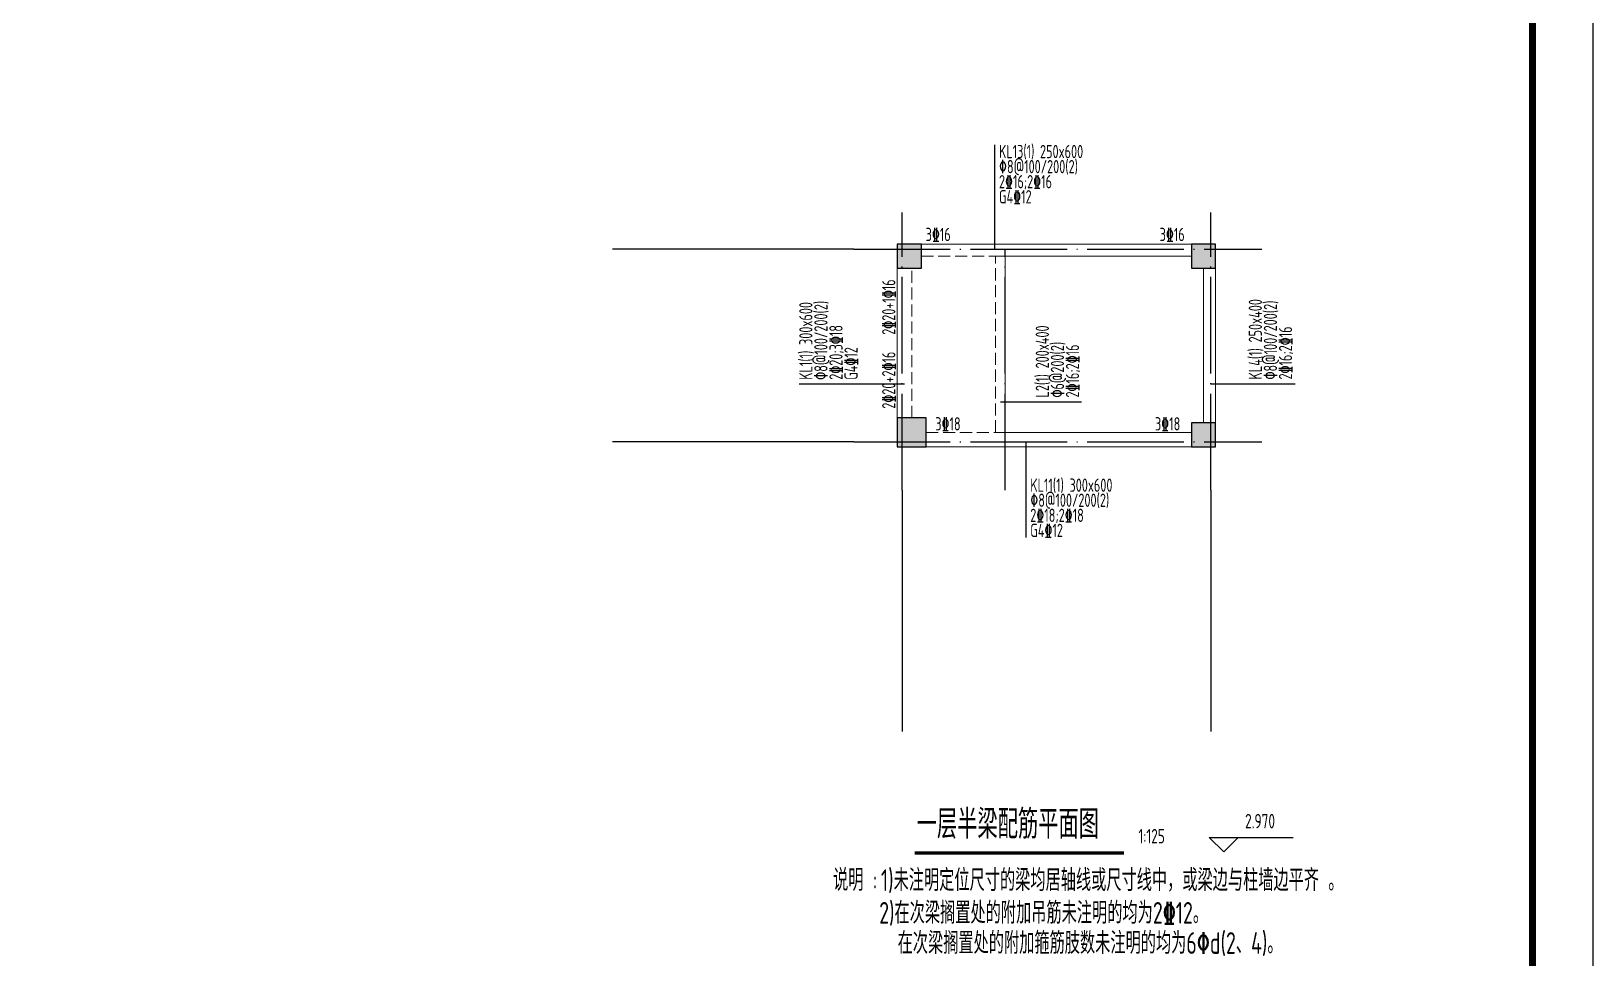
# Model space of a CAD drawing. Extents: x -2331248 to -1198620, y -977263 to -545844.
# Drawn here: x -1748906 to -1716534, y -836536 to -817331 of the extents above; entities that cross this region are included whole.
import ezdxf
from ezdxf.enums import TextEntityAlignment as Align

# ---------------------------------------------------------------- set-up
doc = ezdxf.new("R2010")
doc.units = 0
doc.header["$LTSCALE"] = 1000
doc.header["$MEASUREMENT"] = 0
for name, pattern in [('CONTINOUS', [0]), ('DASH', [0.35, 0.25, -0.1]), ('DOTE', [2.42, 2, -0.2, 0.02, -0.2]), ('线型3', [500, 300, -200])]:
    doc.linetypes.add(name, pattern=pattern)
for name, color, linetype in [('AXIS', 253, 'CONTINOUS'), ('DOTE', 1, 'DOTE'), ('PUB_TITLE', 4, 'CONTINUOUS'), ('S_BEAMDIMMASS', 2, 'CONTINUOUS'), ('TEXT', 7, 'CONTINUOUS'), ('THIN', 7, 'CONTINUOUS'), ('中文', 7, 'CONTINUOUS'), ('图名下划线', 7, 'CONTINUOUS'), ('柱涂实', 54, 'CONTINUOUS')]:
    doc.layers.add(name, color=color, linetype=linetype)
for name, color, linetype, lineweight in [('S_Beam', 4, 'CONTINUOUS', 18), ('S_BeamDash', 134, '线型3', 18), ('S_BeamDimLocal', 7, 'CONTINUOUS', 25), ('S_BeamDimLocalVer', 7, 'CONTINUOUS', 25), ('S_BeamDimMassVer', 2, 'CONTINUOUS', 25), ('S_Cl', 2, 'CONTINUOUS', 9)]:
    doc.layers.add(name, color=color, linetype=linetype, lineweight=lineweight)
doc.styles.add('TSSD_NORM', font='Tssdeng.shx', dxfattribs={"width": 0.7, "bigfont": 'hztxt.shx'})
doc.styles.add('TSSD_REIN', font='Tssdeng.shx', dxfattribs={"width": 0.7, "bigfont": 'hztxt.shx'})

msp = doc.modelspace()

# ---------------------------------------------------------------- hatches: boundary and pattern name
at = {"layer": '柱涂实'}
for points in [[(-1730453, -822245.1), (-1730453, -821745.1), (-1730953, -821745.1), (-1730953, -822245.1)], [(-1724353, -822245.1), (-1724353, -821745.1), (-1724853, -821745.1), (-1724853, -822245.1)], [(-1730353, -825945.1), (-1730353, -825345.1), (-1730953, -825345.1), (-1730953, -825945.1)], [(-1724353, -825945.1), (-1724353, -825445.1), (-1724853, -825445.1), (-1724853, -825945.1)]]:
    msp.add_hatch(color=256, dxfattribs=at).paths.add_polyline_path(points)

# ---------------------------------------------------------------- linework, layer by layer
at = {"layer": 'AXIS'}
for p, q in [((-1731853, -821845.1), (-1736853, -821845.1)), ((-1731853, -825845.1), (-1736853, -825845.1)), ((-1730853, -826845.1), (-1730853, -831845.1)), ((-1724453, -826845.1), (-1724453, -831845.1))]:
    msp.add_line(p, q, dxfattribs=at)
at = {"layer": 'DOTE'}
for p, q in [((-1730853, -826845.1), (-1730853, -821089.9)), ((-1724453, -826845.1), (-1724453, -821089.9)), ((-1731853, -821845.1), (-1723395, -821845.1)), ((-1728713, -826845.1), (-1728713, -821845.1)), ((-1731853, -825845.1), (-1723395, -825845.1))]:
    msp.add_line(p, q, dxfattribs=at)
at = {"layer": 'PUB_TITLE'}
msp.add_lwpolyline([(-1821659.5, -855128), (-1821659.5, -780878), (-1716534.5, -780878), (-1716534.5, -855128)], close=True, dxfattribs=at)
at = {"layer": 'PUB_TITLE', "const_width": 150}
msp.add_lwpolyline([(-1818534.5, -782128), (-1717784.5, -782128), (-1717784.5, -853878), (-1818534.5, -853878)], close=True, dxfattribs=at)
at = {"layer": 'S_Beam', "ltscale": 1}
for p, q in [((-1730453, -821745.1), (-1728813, -821745.1)), ((-1728913, -821745.1), (-1724853, -821745.1)), ((-1728913, -821995.1), (-1724853, -821995.1)), ((-1728713, -825645.1), (-1728713, -821995.1)), ((-1724353, -825445.1), (-1724353, -822095.1)), ((-1730953, -825345.1), (-1730953, -822245.1)), ((-1724603, -825445.1), (-1724603, -822245.1)), ((-1728813, -825645.1), (-1724853, -825645.1)), ((-1730353, -825945.1), (-1728813, -825945.1)), ((-1728813, -825945.1), (-1724853, -825945.1))]:
    msp.add_line(p, q, dxfattribs=at)
at = {"layer": 'S_BeamDash', "linetype": 'DASH', "ltscale": 1}
for p, q in [((-1730453, -821995.1), (-1728813, -821995.1)), ((-1728913, -825645.1), (-1728913, -821995.1)), ((-1730653, -825345.1), (-1730653, -822245.1)), ((-1730353, -825645.1), (-1728813, -825645.1))]:
    msp.add_line(p, q, dxfattribs=at)
at = {"layer": 'S_BEAMDIMMASS'}
for p, q in [((-1728933, -821845.1), (-1728933, -819688.8)), ((-1728284.6, -825845.1), (-1728284.6, -827823.2))]:
    msp.add_line(p, q, dxfattribs=at)
at = {"layer": 'S_BeamDimMassVer'}
for p, q in [((-1730803, -824645.1), (-1732984.2, -824645.1)), ((-1724453, -824639.5), (-1722702.4, -824639.5)), ((-1728813, -825013.3), (-1727134.1, -825013.3))]:
    msp.add_line(p, q, dxfattribs=at)
at = {"layer": 'S_Cl', "ltscale": 1}
for points in [[(-1730453, -822245.1), (-1730453, -821745.1), (-1730953, -821745.1), (-1730953, -822245.1)], [(-1724353, -822245.1), (-1724353, -821745.1), (-1724853, -821745.1), (-1724853, -822245.1)], [(-1730353, -825945.1), (-1730353, -825345.1), (-1730953, -825345.1), (-1730953, -825945.1)], [(-1724353, -825945.1), (-1724353, -825445.1), (-1724853, -825445.1), (-1724853, -825945.1)]]:
    msp.add_lwpolyline(points, close=True, dxfattribs=at)
at = {"layer": 'THIN'}
for p, q in [((-1724185.1, -834343.3, -508.4), (-1724485.1, -834043.3, -508.4)), ((-1724485.1, -834043.3, -508.4), (-1722743.1, -834043.3, -508.4)), ((-1723885.1, -834043.3, -508.4), (-1724185.1, -834343.3, -508.4))]:
    msp.add_line(p, q, dxfattribs=at)
at = {"layer": '图名下划线', "const_width": 70, "elevation": -508.4}
msp.add_lwpolyline([(-1730594.1, -834361.9), (-1726253.3, -834361.9)], dxfattribs=at)
at = {"layer": '柱涂实', "linetype": 'Continuous'}
for points in [[(-1730453, -822245.1), (-1730453, -821745.1), (-1730953, -821745.1), (-1730953, -822245.1)], [(-1724353, -822245.1), (-1724353, -821745.1), (-1724853, -821745.1), (-1724853, -822245.1)], [(-1730353, -825945.1), (-1730353, -825345.1), (-1730953, -825345.1), (-1730953, -825945.1)], [(-1724353, -825945.1), (-1724353, -825445.1), (-1724853, -825445.1), (-1724853, -825945.1)]]:
    msp.add_lwpolyline(points, close=True, dxfattribs=at)

# ---------------------------------------------------------------- texts
at = {"layer": 'S_BeamDimLocal', "style": 'TSSD_REIN', "width": 0.7}
for s, p in [('3%%13216', (-1730363.6, -821681.3)), ('3%%13216', (-1725512.6, -821681.3)), ('3%%13218', (-1730163.6, -825606.3)), ('3%%13218', (-1725609.6, -825606.3))]:
    msp.add_text(s, height=275, dxfattribs=at).set_placement(p)
at = {"layer": 'S_BeamDimLocalVer', "style": 'TSSD_REIN', "width": 0.7}
for s, p in [('2%%13220+1%%13216', (-1730991.8, -823623.4)), ('2%%13220+2%%13216', (-1730991.8, -825155.7))]:
    msp.add_text(s, height=275, rotation=90, dxfattribs=at).set_placement(p)
at = {"layer": 'S_BEAMDIMMASS', "style": 'TSSD_REIN', "width": 0.7}
for s, p in [('KL13(1) 250x600', (-1728843.6, -819962.6)), ('%%1308@100/200(2)', (-1728843.6, -820275.1)), ('2%%13216;2%%13216', (-1728843.6, -820587.6)), ('G4%%13212', (-1728843.6, -820900.1)), ('KL11(1) 300x600', (-1728195.2, -826877.4)), ('%%1308@100/200(2)', (-1728195.2, -827189.9)), ('2%%13218;2%%13218', (-1728195.2, -827502.4)), ('G4%%13212', (-1728195.2, -827814.9))]:
    msp.add_text(s, height=275, dxfattribs=at).set_placement(p)
at = {"layer": 'S_BeamDimMassVer', "style": 'TSSD_REIN', "width": 0.7}
for s, p in [('KL1(1) 300x600', (-1732710.5, -824555.7)), ('%%1308@100/200(2)', (-1732398, -824555.7)), ('KL4(1) 250x400', (-1723391.7, -824550.1)), ('%%1308@100/200(2)', (-1723079.2, -824550.1)), ('2%%13220;3%%13218', (-1732085.5, -824555.7)), ('L2(1) 200x400', (-1727807.4, -824923.9)), ('2%%13216;2%%13216', (-1722766.7, -824550.1)), ('%%1306@200(2)', (-1727494.9, -824923.9)), ('2%%13216;2%%13216', (-1727182.4, -824923.9)), ('G4%%13212', (-1731773, -824555.7))]:
    msp.add_text(s, height=275, rotation=90, dxfattribs=at).set_placement(p)
at = {"layer": 'TEXT', "width": 0.7}
for s, style, p in [('2.970', 'TSSD_REIN', (-1723742.4, -833943.3, -508.4)), ('1:125', 'TSSD_NORM', (-1725953.3, -834256.1, -508.4))]:
    msp.add_text(s, height=300, dxfattribs=dict(at, style=style)).set_placement(p, align=Align.BOTTOM_LEFT)
at = {"layer": '中文', "style": 'TSSD_REIN', "width": 0.7}
msp.add_text('一层半梁配筋平面图', height=600, dxfattribs=at).set_placement((-1726770.6, -834065.9, -508.4), align=Align.RIGHT)
for s, p in [('说明 :', (-1732282.9, -835148.3, -559.3)), ('1)未注明定位尺寸的梁均居轴线或尺寸线中，或梁边与柱墙边平齐 。', (-1731291.1, -835152.6, -559.3)), ('2)在次梁搁置处的附加吊筋未注明的均为2%%13212。', (-1731327.2, -835829.6, 95798.9)), ('在次梁搁置处的附加箍筋肢数未注明的均为6%%130d(2、4)。', (-1730945, -836454.6, 95798.9))]:
    msp.add_text(s, height=450, dxfattribs=at).set_placement(p)

doc.saveas('drawing.dxf')
